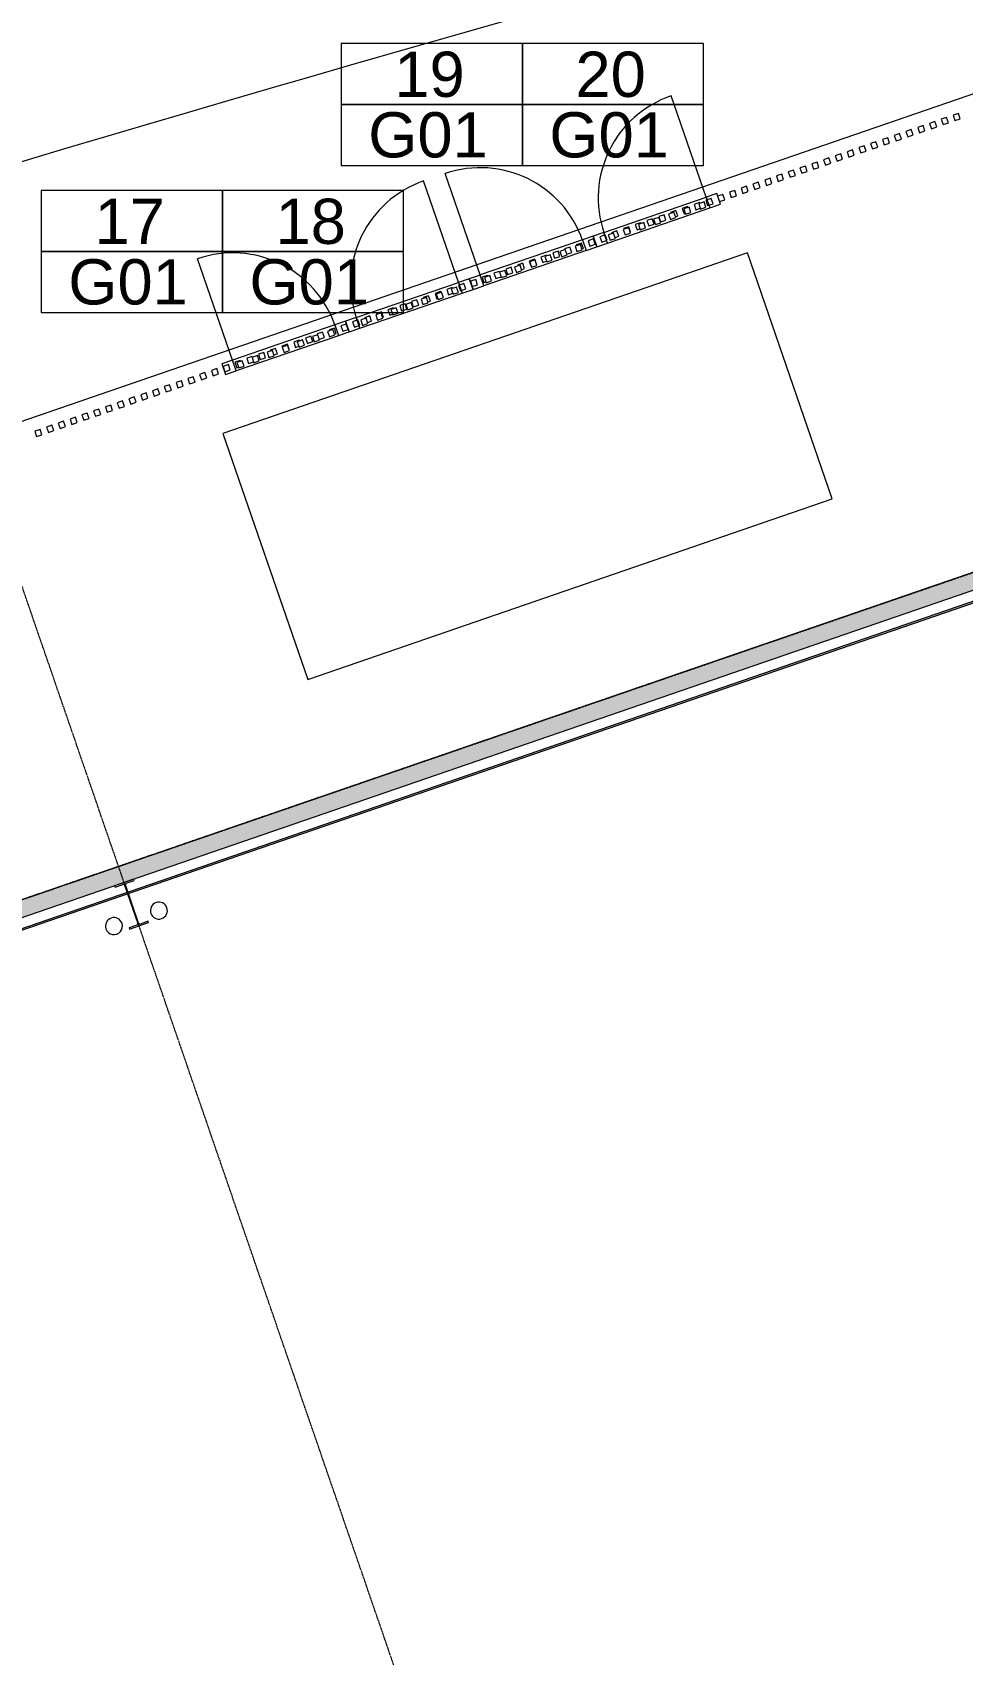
# Model space of a CAD drawing. Header units: millimetres. Extents: x -2612262 to -2065320, y 3717813 to 4283368.
# Drawn here: x -2392656 to -2384439, y 4011539 to 4025881 of the extents above; entities that cross this region are included whole.
import ezdxf

# ---------------------------------------------------------------- set-up
doc = ezdxf.new("R2010")
doc.units = ezdxf.units.MM
for name, pattern in [('Aligning Line', [3.2004, 1.6002, -1.6002]), ('Grid Line', [21, 12, -3, 3, -3]), ('Overhead', [4, 2.5, -1.5])]:
    doc.linetypes.add(name, pattern=pattern)
for name, color, linetype, lineweight in [('A-DOOR', 31, 'Continuous', 5), ('A-DOOR-IDEN', 31, 'Continuous', 5), ('A-FLOR', 192, 'Continuous', 5), ('A-FLOR-OVHD', 1, 'Overhead', 13), ('A-GENM', 13, 'Continuous', 5), ('A-GLAZ-CWMG', 51, 'Continuous', 5), ('A-WALL', 113, 'Continuous', 5), ('A-WALL-FNSH', 113, 'Continuous', 13), ('A-WALL-PATT', 111, 'Continuous', 13), ('G-ANNO-REFR', 1, 'Aligning Line', 5), ('P-SANR-FIXT', 6, 'Continuous', 5), ('S-BEAM', 12, 'Continuous', 5), ('S-GRID', 1, 'Continuous', 5)]:
    doc.layers.add(name, color=color, linetype=linetype, lineweight=lineweight)
doc.styles.add('Arial_3', font='arial.ttf', dxfattribs={"height": 400})
picture_1 = doc.add_image_def('image1.jpg', size_in_pixel=(6528, 5638))

# ---------------------------------------------------------------- blocks, each defined once
blk = doc.blocks.new('Rectangular Mullion - 50 x 50mm-V13-GA - Part A')
at = {"layer": 'A-GLAZ-CWMG'}
for p, q in [((-25, 25), (25, 25)), ((-25, -25), (-25, 25)), ((25, 25), (25, -25)), ((25, -25), (-25, -25))]:
    blk.add_line(p, q, dxfattribs=at)
blk = doc.blocks.new('Rectangular Mullion - 50 x 50mm-V14-GA - Part A')
at = {"layer": 'A-GLAZ-CWMG'}
for p, q in [((-25, 25), (25, 25)), ((-25, -25), (-25, 25)), ((25, 25), (25, -25)), ((25, -25), (-25, -25))]:
    blk.add_line(p, q, dxfattribs=at)
blk = doc.blocks.new('Rectangular Mullion - 50 x 50mm-V45-GA - Part A')
at = {"layer": 'A-GLAZ-CWMG'}
for p, q in [((-25, 25), (-9, 25)), ((-25, -25), (-25, 25)), ((25, -25), (-25, -25)), ((25, -17), (25, -25))]:
    blk.add_line(p, q, dxfattribs=at)
blk = doc.blocks.new('Rectangular Mullion - 50 x 50mm-V46-GA - Part A')
at = {"layer": 'A-GLAZ-CWMG'}
for p, q in [((-25, 25), (22, 25)), ((-25, -25), (-25, 25)), ((25, -25), (-25, -25)), ((25, -17), (25, -25))]:
    blk.add_line(p, q, dxfattribs=at)
blk = doc.blocks.new('Rectangular Mullion - 50 x 50mm-V47-GA - Part A')
at = {"layer": 'A-GLAZ-CWMG'}
for p, q in [((-7, 25), (25, 25)), ((25, 25), (25, -25)), ((-25, -25), (-25, -17)), ((25, -25), (-25, -25))]:
    blk.add_line(p, q, dxfattribs=at)
blk = doc.blocks.new('Rectangular Mullion - 50 x 50mm-V31-GA - Part A')
at = {"layer": 'A-GLAZ-CWMG'}
for p, q in [((25, 25), (25, -25)), ((-25, -25), (-25, -17)), ((25, -25), (-25, -25))]:
    blk.add_line(p, q, dxfattribs=at)
blk = doc.blocks.new('Rectangular Mullion - 50 x 50mm-V48-GA - Part A')
at = {"layer": 'A-GLAZ-CWMG'}
for p, q in [((-25, 25), (6, 25)), ((-25, -25), (-25, 25)), ((25, -25), (-25, -25)), ((25, -17), (25, -25))]:
    blk.add_line(p, q, dxfattribs=at)
blk = doc.blocks.new('Rectangular Mullion - 50 x 50mm-V49-GA - Part A')
at = {"layer": 'A-GLAZ-CWMG'}
for p, q in [((-23, 25), (25, 25)), ((25, 25), (25, -25)), ((-25, -25), (-25, -17)), ((25, -25), (-25, -25))]:
    blk.add_line(p, q, dxfattribs=at)
blk = doc.blocks.new('Rectangular Mullion - 50 x 50mm-V50-GA - Part A')
at = {"layer": 'A-GLAZ-CWMG'}
for p, q in [((8, 25), (25, 25)), ((25, 25), (25, -25)), ((-25, -25), (-25, -17)), ((25, -25), (-25, -25))]:
    blk.add_line(p, q, dxfattribs=at)
blk = doc.blocks.new('Rectangular Mullion - 50 x 50mm-V51-GA - Part A')
at = {"layer": 'A-GLAZ-CWMG'}
for p, q in [((-25, 25), (25, 25)), ((-25, -25), (-25, 25)), ((25, 25), (25, -25)), ((25, -25), (-25, -25))]:
    blk.add_line(p, q, dxfattribs=at)
blk = doc.blocks.new('Rectangular Mullion - 50 x 50mm-V52-GA - Part A')
at = {"layer": 'A-GLAZ-CWMG'}
for p, q in [((-12, 25), (25, 25)), ((25, 25), (25, -25)), ((-25, -25), (-25, -17)), ((25, -25), (-25, -25))]:
    blk.add_line(p, q, dxfattribs=at)
blk = doc.blocks.new('Rectangular Mullion - 50 x 50mm-V53-GA - Part A')
at = {"layer": 'A-GLAZ-CWMG'}
for p, q in [((19, 25), (25, 25)), ((25, 25), (25, -25)), ((-25, -25), (-25, -17)), ((25, -25), (-25, -25))]:
    blk.add_line(p, q, dxfattribs=at)
blk = doc.blocks.new('Rectangular Mullion - 50 x 50mm-V54-GA - Part A')
at = {"layer": 'A-GLAZ-CWMG'}
for p, q in [((-25, 25), (0, 25)), ((-25, -25), (-25, 25)), ((25, -25), (-25, -25)), ((25, -17), (25, -25))]:
    blk.add_line(p, q, dxfattribs=at)
blk = doc.blocks.new('Rectangular Mullion - 50 x 50mm-V55-GA - Part A')
at = {"layer": 'A-GLAZ-CWMG'}
for p, q in [((2, 25), (25, 25)), ((25, 25), (25, -25)), ((-25, -25), (-25, -17)), ((25, -25), (-25, -25))]:
    blk.add_line(p, q, dxfattribs=at)
blk = doc.blocks.new('Rectangular Mullion - 50 x 50mm-V56-GA - Part A')
at = {"layer": 'A-GLAZ-CWMG'}
for p, q in [((-25, 25), (-17, 25)), ((-25, -25), (-25, 25)), ((25, -25), (-25, -25)), ((25, -17), (25, -25))]:
    blk.add_line(p, q, dxfattribs=at)
blk = doc.blocks.new('Rectangular Mullion - 50 x 50mm-V57-GA - Part A')
at = {"layer": 'A-GLAZ-CWMG'}
for p, q in [((-25, 25), (14, 25)), ((-25, -25), (-25, 25)), ((25, -25), (-25, -25)), ((25, -17), (25, -25))]:
    blk.add_line(p, q, dxfattribs=at)
blk = doc.blocks.new('Rectangular Mullion - 50 x 50mm-V58-GA - Part A')
at = {"layer": 'A-GLAZ-CWMG'}
for p, q in [((-25, 25), (25, 25)), ((-25, -25), (-25, 25)), ((25, 25), (25, -25)), ((25, -25), (-25, -25))]:
    blk.add_line(p, q, dxfattribs=at)
blk = doc.blocks.new('Rectangular Mullion - 50 x 50mm-V59-GA - Part A')
at = {"layer": 'A-GLAZ-CWMG'}
for p, q in [((-25, 25), (-6, 25)), ((-25, -25), (-25, 25)), ((25, -25), (-25, -25)), ((25, -17), (25, -25))]:
    blk.add_line(p, q, dxfattribs=at)
blk = doc.blocks.new('Rectangular Mullion - 50 x 50mm-V60-GA - Part A')
at = {"layer": 'A-GLAZ-CWMG'}
for p, q in [((-25, 25), (25, 25)), ((-25, -25), (-25, 25)), ((25, -25), (-25, -25)), ((25, -17), (25, -25))]:
    blk.add_line(p, q, dxfattribs=at)
blk = doc.blocks.new('Rectangular Mullion - 50 x 50mm-V61-GA - Part A')
at = {"layer": 'A-GLAZ-CWMG'}
for p, q in [((-4, 25), (25, 25)), ((25, 25), (25, -25)), ((-25, -25), (-25, -17)), ((25, -25), (-25, -25))]:
    blk.add_line(p, q, dxfattribs=at)
blk = doc.blocks.new('Rectangular Mullion - 50 x 50mm-V62-GA - Part A')
at = {"layer": 'A-GLAZ-CWMG'}
for p, q in [((-25, -25), (-25, 25)), ((25, -25), (-25, -25)), ((25, -17), (25, -25))]:
    blk.add_line(p, q, dxfattribs=at)
blk = doc.blocks.new('Rectangular Mullion - 50 x 50mm-V63-GA - Part A')
at = {"layer": 'A-GLAZ-CWMG'}
for p, q in [((-25, 25), (8, 25)), ((-25, -25), (-25, 25)), ((25, -25), (-25, -25)), ((25, -17), (25, -25))]:
    blk.add_line(p, q, dxfattribs=at)
blk = doc.blocks.new('Rectangular Mullion - 50 x 50mm-V64-GA - Part A')
at = {"layer": 'A-GLAZ-CWMG'}
for p, q in [((-21, 25), (25, 25)), ((25, 25), (25, -25)), ((-25, -25), (-25, -17)), ((25, -25), (-25, -25))]:
    blk.add_line(p, q, dxfattribs=at)
blk = doc.blocks.new('Rectangular Mullion - 50 x 50mm-V65-GA - Part A')
at = {"layer": 'A-GLAZ-CWMG'}
for p, q in [((10, 25), (25, 25)), ((25, 25), (25, -25)), ((-25, -25), (-25, -17)), ((25, -25), (-25, -25))]:
    blk.add_line(p, q, dxfattribs=at)
blk = doc.blocks.new('Rectangular Mullion - 50 x 50mm-V66-GA - Part A')
at = {"layer": 'A-GLAZ-CWMG'}
for p, q in [((-25, 25), (25, 25)), ((-25, -25), (-25, 25)), ((25, 25), (25, -25)), ((25, -25), (-25, -25))]:
    blk.add_line(p, q, dxfattribs=at)
blk = doc.blocks.new('Rectangular Mullion - 50 x 50mm-V67-GA - Part A')
at = {"layer": 'A-GLAZ-CWMG'}
for p, q in [((-10, 25), (25, 25)), ((25, 25), (25, -25)), ((-25, -25), (-25, -17)), ((25, -25), (-25, -25))]:
    blk.add_line(p, q, dxfattribs=at)
blk = doc.blocks.new('Rectangular Mullion - 50 x 50mm-V68-GA - Part A')
at = {"layer": 'A-GLAZ-CWMG'}
for p, q in [((21, 25), (25, 25)), ((25, 25), (25, -25)), ((-25, -25), (-25, -17)), ((25, -25), (-25, -25))]:
    blk.add_line(p, q, dxfattribs=at)
blk = doc.blocks.new('Rectangular Mullion - 50 x 50mm-V69-GA - Part A')
at = {"layer": 'A-GLAZ-CWMG'}
for p, q in [((-25, 25), (2, 25)), ((-25, -25), (-25, 25)), ((25, -25), (-25, -25)), ((25, -17), (25, -25))]:
    blk.add_line(p, q, dxfattribs=at)
blk = doc.blocks.new('Rectangular Mullion - 50 x 50mm-V70-GA - Part A')
at = {"layer": 'A-GLAZ-CWMG'}
for p, q in [((4, 25), (25, 25)), ((25, 25), (25, -25)), ((-25, -25), (-25, -17)), ((25, -25), (-25, -25))]:
    blk.add_line(p, q, dxfattribs=at)
blk = doc.blocks.new('Rectangular Mullion - 50 x 50mm-V71-GA - Part A')
at = {"layer": 'A-GLAZ-CWMG'}
for p, q in [((-25, 25), (-15, 25)), ((-25, -25), (-25, 25)), ((25, -25), (-25, -25)), ((25, -17), (25, -25))]:
    blk.add_line(p, q, dxfattribs=at)
blk = doc.blocks.new('Rectangular Mullion - 50 x 50mm-V72-GA - Part A')
at = {"layer": 'A-GLAZ-CWMG'}
for p, q in [((-25, 25), (17, 25)), ((-25, -25), (-25, 25)), ((25, -25), (-25, -25)), ((25, -17), (25, -25))]:
    blk.add_line(p, q, dxfattribs=at)
blk = doc.blocks.new('Rectangular Mullion - 50 x 50mm-V73-GA - Part A')
at = {"layer": 'A-GLAZ-CWMG'}
for p, q in [((-25, 25), (25, 25)), ((-25, -25), (-25, 25)), ((25, 25), (25, -25)), ((25, -25), (-25, -25))]:
    blk.add_line(p, q, dxfattribs=at)
blk = doc.blocks.new('Rectangular Mullion - 50 x 50mm-V74-GA - Part A')
at = {"layer": 'A-GLAZ-CWMG'}
for p, q in [((-25, 25), (25, 25)), ((-25, -25), (-25, 25)), ((25, 25), (25, -25)), ((25, -25), (-25, -25))]:
    blk.add_line(p, q, dxfattribs=at)
blk = doc.blocks.new('Mechanical - Condensers - Mechanical - Condensers-1249279-GA - Part A')
at = {"layer": 'A-GENM', "lineweight": 13}
for p, q in [((-2386340, 4023931), (-2390973, 4022336)), ((-2385591, 4021757), (-2386340, 4023931)), ((-2390973, 4022336), (-2390224, 4020161)), ((-2390224, 4020161), (-2385591, 4021757))]:
    blk.add_line(p, q, dxfattribs=at)
blk = doc.blocks.new('Downpipe - Straight - 01 - 150D-1616291-GA - Part A')
at = {"layer": 'P-SANR-FIXT'}
for start, end in [(0, 180), (360, 180), (180, 0), (180, 360)]:
    blk.add_arc((-40, 100), 75, start, end, dxfattribs=at)
blk = doc.blocks.new('Downpipe - Straight - 01 - 150D-V109-GA - Part A')
at = {"layer": 'P-SANR-FIXT'}
for start, end in [(360, 180), (0, 180), (180, 360), (180, 0)]:
    blk.add_arc((-40, -100), 75, start, end, dxfattribs=at)
blk = doc.blocks.new('Structural Framing 6 - Structural Framing 1-1639752-GA - Part A')
at = {"layer": 'S-BEAM', "lineweight": 13}
for p, q in [((-2391762, 4018394), (-2391931, 4018336)), ((-2391931, 4018336), (-2391926, 4018324)), ((-2391926, 4018324), (-2391857, 4018348)), ((-2391842, 4018341), (-2391726, 4018003)), ((-2391718, 4018005), (-2391835, 4018343)), ((-2391828, 4018358), (-2391758, 4018382)), ((-2391758, 4018382), (-2391762, 4018394)), ((-2391733, 4017988), (-2391803, 4017964)), ((-2391803, 4017964), (-2391798, 4017952)), ((-2391798, 4017952), (-2391630, 4018010)), ((-2391634, 4018022), (-2391704, 4017998)), ((-2391630, 4018010), (-2391634, 4018022))]:
    blk.add_line(p, q, dxfattribs=at)
for centre, start, end in [((-2391853, 4018337), 19.0004, 109.0004), ((-2391824, 4018347), 109.0004, 199.0004), ((-2391737, 4017999), 289.0004, 19.0004), ((-2391708, 4018009), 199.0004, 289.0004)]:
    blk.add_arc(centre, 11.4, start, end, dxfattribs=at)
blk = doc.blocks.new('Curtain_Wall_Batten_Door - Louvre Single Door-2718797-GA - Part A')
at = {"layer": 'A-DOOR'}
for p, q in [((478, 42), (478, 998)), ((-398, 17), (-448, 17)), ((-448, 17), (-448, -33)), ((-398, -33), (-398, 17)), ((-257, 17), (-307, 17)), ((-307, 17), (-307, -33)), ((-257, -33), (-257, 17)), ((-116, 17), (-166, 17)), ((-166, 17), (-166, -33)), ((-116, -33), (-116, 17)), ((25, 17), (-25, 17)), ((-25, 17), (-25, -33)), ((25, -33), (25, 17)), ((166, 17), (116, 17)), ((116, 17), (116, -33)), ((166, -33), (166, 17)), ((307, 17), (257, 17)), ((257, 17), (257, -33)), ((307, -33), (307, 17)), ((448, 17), (398, 17)), ((398, 17), (398, -33)), ((448, -33), (448, 17)), ((-448, -33), (-398, -33)), ((-307, -33), (-257, -33)), ((-166, -33), (-116, -33)), ((-25, -33), (25, -33)), ((116, -33), (166, -33)), ((257, -33), (307, -33)), ((398, -33), (448, -33))]:
    blk.add_line(p, q, dxfattribs=at)
blk.add_arc((478, 42), 956, 90, 180, dxfattribs=at)
blk = doc.blocks.new('Rectangular Mullion - 100 x 100mm-V210-GA - Part A')
at = {"layer": 'A-GLAZ-CWMG'}
for p, q in [((-2405750, 4017866), (-2404846, 4018177)), ((-2405717, 4017772), (-2404813, 4018083))]:
    blk.add_line(p, q, dxfattribs=at)
blk = doc.blocks.new('Rectangular Mullion - 100 x 100mm-1765060-GA - Part A')
at = {"layer": 'A-GLAZ-CWMG'}
for p, q in [((-100, 50), (0, 50)), ((-100, -50), (-100, 50)), ((0, 50), (0, -50)), ((0, -50), (-100, -50))]:
    blk.add_line(p, q, dxfattribs=at)
blk = doc.blocks.new('Rectangular Mullion - 100 x 100mm-1765061-GA - Part A')
at = {"layer": 'A-GLAZ-CWMG'}
for p, q in [((0, 50), (-100, 50)), ((-100, 50), (-100, -50)), ((0, -50), (0, 50)), ((-100, -50), (0, -50))]:
    blk.add_line(p, q, dxfattribs=at)
blk = doc.blocks.new('Curtain_Wall_Batten_Door - Louvre Single Door-1772445-GA - Part A')
at = {"layer": 'A-DOOR'}
for p, q in [((-398, 33), (-448, 33)), ((-448, 33), (-448, -17)), ((-398, -17), (-398, 33)), ((-257, 33), (-307, 33)), ((-307, 33), (-307, -17)), ((-257, -17), (-257, 33)), ((-116, 33), (-166, 33)), ((-166, 33), (-166, -17)), ((-116, -17), (-116, 33)), ((25, 33), (-25, 33)), ((-25, 33), (-25, -17)), ((25, -17), (25, 33)), ((166, 33), (116, 33)), ((116, 33), (116, -17)), ((166, -17), (166, 33)), ((307, 33), (257, 33)), ((257, 33), (257, -17)), ((307, -17), (307, 33)), ((448, 33), (398, 33)), ((398, 33), (398, -17)), ((448, -17), (448, 33)), ((-448, -17), (-398, -17)), ((-307, -17), (-257, -17)), ((-166, -17), (-116, -17)), ((-25, -17), (25, -17)), ((116, -17), (166, -17)), ((257, -17), (307, -17)), ((398, -17), (448, -17)), ((478, -42), (478, -998))]:
    blk.add_line(p, q, dxfattribs=at)
blk.add_arc((478, -42), 956, 180, 270, dxfattribs=at)
blk = doc.blocks.new('Rectangular Mullion - 100 x 100mm-V211-GA - Part A')
at = {"layer": 'A-GLAZ-CWMG'}
for p, q in [((-2405939, 4017801), (-2406843, 4017490)), ((-2405906, 4017706), (-2406811, 4017395))]:
    blk.add_line(p, q, dxfattribs=at)
blk = doc.blocks.new('Rectangular Mullion - 100 x 100mm-1677029-GA - Part A')
at = {"layer": 'A-GLAZ-CWMG'}
for p, q in [((-100, 50), (0, 50)), ((-100, -50), (-100, 50)), ((0, 50), (0, -50)), ((0, -50), (-100, -50))]:
    blk.add_line(p, q, dxfattribs=at)
blk = doc.blocks.new('Rectangular Mullion - 100 x 100mm-1677030-GA - Part A')
at = {"layer": 'A-GLAZ-CWMG'}
for p, q in [((0, 50), (-100, 50)), ((-100, 50), (-100, -50)), ((0, -50), (0, 50)), ((-100, -50), (0, -50))]:
    blk.add_line(p, q, dxfattribs=at)
blk = doc.blocks.new('Rectangular Mullion - 100 x 100mm-V212-GA - Part A')
at = {"layer": 'A-GLAZ-CWMG'}
for p, q in [((-2403752, 4018554), (-2404656, 4018243)), ((-2403720, 4018459), (-2404624, 4018148))]:
    blk.add_line(p, q, dxfattribs=at)
blk = doc.blocks.new('Rectangular Mullion - 100 x 100mm-V213-GA - Part A')
at = {"layer": 'A-GLAZ-CWMG'}
for p, q in [((-2403563, 4018619), (-2402659, 4018930)), ((-2403531, 4018525), (-2402626, 4018836))]:
    blk.add_line(p, q, dxfattribs=at)
blk = doc.blocks.new('AA_DOOR_MARK _ TYPE MARK_HA2 - Mark _ Type Mark-1751130-GA - Part A')
at = {"layer": 'A-DOOR-IDEN'}
for p, q in [((4, 2.7), (-4, 2.7)), ((-4, 2.7), (-4, 0)), ((4, 0), (4, 2.7)), ((4, 0), (-4, 0)), ((4, -2.7), (4, 0)), ((-4, 0), (4, 0)), ((-4, 0), (-4, -2.7)), ((-4, -2.7), (4, -2.7))]:
    blk.add_line(p, q, dxfattribs=at)

msp = doc.modelspace()

# ---------------------------------------------------------------- hatches: boundary and pattern name
at = {"layer": 'A-WALL-PATT', "lineweight": 5}
h = msp.add_hatch(dxfattribs=at)
h.set_pattern_fill('FP_2', color=256, style=0, pattern_type=2)
h.set_pattern_definition([(50, (0, 0), (1457.47236, -127.5124), [152.4, -1676.4]), (355, (0, 0), (-281.9423, 1528.4541), [121.92, -1341.12]), (100.451, (121.5, -10.6), (1175.54118, 1400.9327), [129.52, -1424.721]), (46.184, (0, 406.4), (2168.6325, -336.3419), [228.6, -2514.6]), (96.636, (180.7, 378.4), (1899.2207, 1979.4208), [194.28, -2137.081]), (351.184, (0, 406.4), (1899.2401, 1979.4025), [182.88, -2011.68]), (21, (203.2, 304.8), (1212.9148, -818.1215), [152.4, -1676.4]), (326, (203.2, 304.8), (494.41695, 1473.50445), [121.92, -1341.12]), (71.451, (304.3, 236.6), (1707.33713, 655.36968), [129.52, -1424.721]), (37.5, (0, 0), (24.709387, 676.44024), [67.056, -1257.808, 67.056, -1294.384, -1346.2]), (37.5, (0, 0), (24.709387, 676.44024), [-2686.304, 67.056, -1279.144]), (7.5, (0, 0), (534.55775, 801.44425), [67.056, -709.168, 67.056, -1227.328, -513.08]), (7.5, (0, 0), (534.55775, 801.44425), [-2070.608, 67.056, -446.024]), (327.5, (-453.14, 0), (1084.727506, -45.831226), [67.056, -440.944, 67.056, -1517.904, -2103.12]), (327.5, (-453.14, 0), (1084.727506, -45.831226), [-2092.96, 67.056, -2036.064]), (317.5, (-656.3, 0), (1185.03465, 203.41354), [67.056, -593.344, 67.056, -985.52, -1493.52]), (317.5, (-656.3, 0), (1185.03465, 203.41354), [-1712.976, 67.056, -1426.464])])
h.paths.add_polyline_path([(-2442689, 4000858.2), (-2434655.7, 4003624.3), (-2434704.5, 4003766.1), (-2442737.8, 4001000)])
h.paths.add_polyline_path([(-2432891.3, 4004231.8), (-2412827.5, 4011140.5), (-2412876.3, 4011282.4), (-2432939.9, 4004373), (-2432897.8, 4004250.6)])
h.paths.add_polyline_path([(-2411063.2, 4011748.1), (-2372629.8, 4024982), (-2372678.7, 4025123.9), (-2406762.5, 4013387.6), (-2406756.5, 4013370.3), (-2408332.2, 4012827.7), (-2408338.2, 4012845), (-2411111.8, 4011889.2), (-2411069.6, 4011766.8)])
h.paths.add_polyline_path([(-2370865.5, 4025589.6), (-2356461.5, 4030549.4), (-2356510.3, 4030691.2), (-2370914.1, 4025730.7), (-2370871.9, 4025608.3)])
h.paths.add_polyline_path([(-2354697.2, 4031156.9), (-2353799.9, 4031465.9), (-2353848.7, 4031607.7), (-2354745.8, 4031298), (-2354703.6, 4031175.6)])
h = msp.add_hatch(dxfattribs=at)
h.set_pattern_fill('FP_1', color=256, style=0, pattern_type=2)
h.set_pattern_definition([(0, (0, 0), (812.8, 203.2), [67.056, -542.544, 67.056, -542.544, -3251.2]), (0, (0, 0), (812.8, 203.2), [-1219.2, 67.056, -1152.144, 67.056, -542.544, -1422.4]), (0, (0, 0), (812.8, 203.2), [-3048, 67.056, -339.344, 67.056, -948.944]), (120, (304.8, 101.6), (-582.376362, 602.305448), [67.056, -542.544, 67.056, -542.544, -3251.2]), (120, (304.8, 101.6), (-582.376362, 602.305448), [-1219.2, 67.056, -1152.144, 67.056, -542.544, -1422.4]), (120, (304.8, 101.6), (-582.376362, 602.305448), [-3048, 67.056, -339.344, 67.056, -948.944]), (240, (406.4, 508), (-230.423638, -805.505448), [67.056, -542.544, 67.056, -542.544, -3251.2]), (240, (406.4, 508), (-230.423638, -805.505448), [-1219.2, 67.056, -1152.144, 67.056, -542.544, -1422.4]), (240, (406.4, 508), (-230.423638, -805.505448), [-3048, 67.056, -339.344, 67.056, -948.944])])
h.paths.add_polyline_path([(-2442655.1, 4000759.8), (-2437658.7, 4002480.3), (-2437662.6, 4002491.6), (-2442659.1, 4000771.2)])
h.paths.add_polyline_path([(-2435014.1, 4003390.9), (-2434622.1, 4003526.7), (-2434625.7, 4003537.3), (-2435017.9, 4003401.7)])
h.paths.add_polyline_path([(-2432857.5, 4004133.5), (-2425048.6, 4006822.4), (-2425052.5, 4006833.7), (-2432860.8, 4004143.2), (-2432858.3, 4004135.8)])
h.paths.add_polyline_path([(-2422401.1, 4007734), (-2412793.9, 4011042.9), (-2412797.5, 4011053.6), (-2422405, 4007745.3), (-2422403.2, 4007739.9)])
h.paths.add_polyline_path([(-2411029.3, 4011649.7), (-2399349.8, 4015671.4), (-2399353.7, 4015682.7), (-2411032.6, 4011659.4), (-2411030.1, 4011652)])
h.paths.add_polyline_path([(-2396702.4, 4016583), (-2372596.2, 4024884.4), (-2372599.9, 4024895), (-2396706.3, 4016594.3), (-2396703.8, 4016587.2)])
h.paths.add_polyline_path([(-2370831.6, 4025491.2), (-2356427.9, 4030451.7), (-2356431.5, 4030462.4), (-2370835, 4025500.9), (-2370832.4, 4025493.5)])
h.paths.add_polyline_path([(-2354663.3, 4031058.5), (-2353995.8, 4031288.7), (-2353998.7, 4031300.1), (-2354666.6, 4031068.2), (-2354664.1, 4031060.9)])

# ---------------------------------------------------------------- linework, layer by layer
at = {"layer": 'A-FLOR'}
msp.add_line((-2374287.3, 4028800.4), (-2409744.2, 4016591.4), dxfattribs=at)
msp.add_open_spline([(-2411511.2, 4024905.5), (-2400296.3, 4028921.5), (-2388868.1, 4032341.1), (-2377290.7, 4035145.2)], degree=3, dxfattribs=at)
msp.add_open_spline([(-2375318.2, 4029437.9), (-2379215, 4028498.7), (-2390854.9, 4025472), (-2402321.2, 4021823.3), (-2409868.8, 4019120.5)], degree=3, knots=[-0.75, -0.75, -0.75, -0.75, -0.5, 0, 0, 0, 0], dxfattribs=at)
at = {"layer": 'A-FLOR-OVHD'}
msp.add_line((-2458270.6, 3995651.5), (-2354074.7, 4031529.9), dxfattribs=at)
msp.add_line((-2458270.6, 3995651.5), (-2354074.7, 4031529.9), dxfattribs=at)
at = {"layer": 'A-WALL', "color": 250, "lineweight": 13}
for p, q in [((-2372678.7, 4025123.9), (-2406762.5, 4013387.6)), ((-2372629.8, 4024982), (-2411063.2, 4011748.1))]:
    msp.add_line(p, q, dxfattribs=at)
at = {"layer": 'A-WALL'}
msp.add_line((-2372599.9, 4024895), (-2396706.3, 4016594.3), dxfattribs=at)
at = {"layer": 'A-WALL-FNSH', "color": 7, "lineweight": 5}
msp.add_line((-2396702.4, 4016583), (-2372596, 4024883.7), dxfattribs=at)
at = {"layer": 'S-GRID', "linetype": 'Grid Line'}
for p, q in [((-2339544.7, 4036533), (-2476719.9, 3989298.8)), ((-2374670.8, 3968484.4), (-2397810.8, 4035686.2))]:
    msp.add_line(p, q, dxfattribs=at)

# ---------------------------------------------------------------- block references
at = {"layer": 'A-DOOR'}
for name, p, rotation in [('Curtain_Wall_Batten_Door - Louvre Single Door-2718797-GA - Part A', (-2387140.4, 4024221.1), 19.00040712018425), ('Curtain_Wall_Batten_Door - Louvre Single Door-1772445-GA - Part A', (-2388233.7, 4023844.7), 199.0004071201834), ('Curtain_Wall_Batten_Door - Louvre Single Door-2718797-GA - Part A', (-2389327.1, 4023468.2), 19.00040712018626), ('Curtain_Wall_Batten_Door - Louvre Single Door-1772445-GA - Part A', (-2390420.4, 4023091.7), 199.0004071201854)]:
    msp.add_blockref(name, p, dxfattribs=dict(at, rotation=rotation))
at = {"layer": 'A-DOOR-IDEN', "xscale": 199.9999999999999, "yscale": 199.9999999999999, "zscale": 199.9999999999999}
for p in [(-2389128.2, 4025244.2), (-2387528.2, 4025244.2), (-2391777.8, 4023944.1), (-2390177.8, 4023944.1)]:
    msp.add_blockref('AA_DOOR_MARK _ TYPE MARK_HA2 - Mark _ Type Mark-1751130-GA - Part A', p, dxfattribs=at)
at = {"layer": 'A-GENM'}
msp.add_blockref('Mechanical - Condensers - Mechanical - Condensers-1249279-GA - Part A', (0, 0), dxfattribs=at)
at = {"layer": 'A-GLAZ-CWMG', "extrusion": (0, 0, -1)}
for name, p, rotation in [('Rectangular Mullion - 50 x 50mm-V13-GA - Part A', (2384699.5, 4025061.6), 160.9995928798067), ('Rectangular Mullion - 50 x 50mm-V13-GA - Part A', (2384595.5, 4025097.4), 160.9995928798067), ('Rectangular Mullion - 50 x 50mm-V13-GA - Part A', (2384491.5, 4025133.3), 160.9995928798067), ('Rectangular Mullion - 50 x 50mm-V13-GA - Part A', (2385115.5, 4024918.4), 160.9995928798067), ('Rectangular Mullion - 50 x 50mm-V13-GA - Part A', (2385011.5, 4024954.2), 160.9995928798067), ('Rectangular Mullion - 50 x 50mm-V13-GA - Part A', (2384907.5, 4024990), 160.9995928798067), ('Rectangular Mullion - 50 x 50mm-V13-GA - Part A', (2384803.5, 4025025.8), 160.9995928798067), ('Rectangular Mullion - 50 x 50mm-V13-GA - Part A', (2385531.5, 4024775.1), 160.9995928798067), ('Rectangular Mullion - 50 x 50mm-V13-GA - Part A', (2385427.5, 4024810.9), 160.9995928798067), ('Rectangular Mullion - 50 x 50mm-V13-GA - Part A', (2385323.5, 4024846.8), 160.9995928798067), ('Rectangular Mullion - 50 x 50mm-V13-GA - Part A', (2385219.5, 4024882.6), 160.9995928798067), ('Rectangular Mullion - 50 x 50mm-V13-GA - Part A', (2385947.6, 4024631.9), 160.9995928798067), ('Rectangular Mullion - 50 x 50mm-V13-GA - Part A', (2385843.6, 4024667.7), 160.9995928798067), ('Rectangular Mullion - 50 x 50mm-V13-GA - Part A', (2385739.5, 4024703.5), 160.9995928798067), ('Rectangular Mullion - 50 x 50mm-V13-GA - Part A', (2385635.5, 4024739.3), 160.9995928798067), ('Rectangular Mullion - 50 x 50mm-V13-GA - Part A', (2386363.6, 4024488.6), 160.9995928798067), ('Rectangular Mullion - 50 x 50mm-V13-GA - Part A', (2386259.6, 4024524.4), 160.9995928798067), ('Rectangular Mullion - 50 x 50mm-V13-GA - Part A', (2386155.6, 4024560.3), 160.9995928798067), ('Rectangular Mullion - 50 x 50mm-V13-GA - Part A', (2386051.6, 4024596.1), 160.9995928798067), ('Rectangular Mullion - 50 x 50mm-V72-GA - Part A', (2386779.6, 4024345.4), 160.9995928798067), ('Rectangular Mullion - 50 x 50mm-V73-GA - Part A', (2386675.6, 4024381.2), 160.9995928798067), ('Rectangular Mullion - 50 x 50mm-V74-GA - Part A', (2386571.6, 4024417), 160.9995928798067), ('Rectangular Mullion - 50 x 50mm-V13-GA - Part A', (2386467.6, 4024452.8), 160.9995928798067), ('Rectangular Mullion - 50 x 50mm-V13-GA - Part A', (2387195.6, 4024202.1), 160.9995928798067), ('Rectangular Mullion - 50 x 50mm-V13-GA - Part A', (2387091.6, 4024237.9), 160.9995928798067), ('Rectangular Mullion - 50 x 50mm-V70-GA - Part A', (2386987.6, 4024273.7), 160.9995928798067), ('Rectangular Mullion - 50 x 50mm-V71-GA - Part A', (2386883.6, 4024309.6), 160.9995928798067), ('Rectangular Mullion - 100 x 100mm-1677029-GA - Part A', (2387687.1, 4024032.9), 160.9995928798166), ('Rectangular Mullion - 100 x 100mm-1765060-GA - Part A', (2387687.1, 4024032.9), 340.9995928798157), ('Rectangular Mullion - 50 x 50mm-V66-GA - Part A', (2387611.7, 4024058.9), 160.9995928798067), ('Rectangular Mullion - 50 x 50mm-V67-GA - Part A', (2387507.7, 4024094.7), 160.9995928798067), ('Rectangular Mullion - 50 x 50mm-V68-GA - Part A', (2387403.7, 4024130.5), 160.9995928798067), ('Rectangular Mullion - 50 x 50mm-V69-GA - Part A', (2387299.6, 4024166.3), 160.9995928798067), ('Rectangular Mullion - 50 x 50mm-V13-GA - Part A', (2388027.7, 4023915.6), 160.9995928798067), ('Rectangular Mullion - 50 x 50mm-V64-GA - Part A', (2387923.7, 4023951.4), 160.9995928798067), ('Rectangular Mullion - 50 x 50mm-V65-GA - Part A', (2387819.7, 4023987.2), 160.9995928798067), ('Rectangular Mullion - 50 x 50mm-V14-GA - Part A', (2387715.7, 4024023.1), 160.9995928798067), ('Rectangular Mullion - 50 x 50mm-V13-GA - Part A', (2388443.7, 4023772.4), 160.9995928798067), ('Rectangular Mullion - 50 x 50mm-V61-GA - Part A', (2388339.7, 4023808.2), 160.9995928798067), ('Rectangular Mullion - 50 x 50mm-V62-GA - Part A', (2388235.7, 4023844), 160.9995928798067), ('Rectangular Mullion - 50 x 50mm-V63-GA - Part A', (2388131.7, 4023879.8), 160.9995928798067), ('Rectangular Mullion - 50 x 50mm-V58-GA - Part A', (2388859.7, 4023629.1), 160.9995928798067), ('Rectangular Mullion - 50 x 50mm-V14-GA - Part A', (2388755.7, 4023664.9), 160.9995928798067), ('Rectangular Mullion - 50 x 50mm-V59-GA - Part A', (2388651.7, 4023700.7), 160.9995928798067), ('Rectangular Mullion - 50 x 50mm-V60-GA - Part A', (2388547.7, 4023736.5), 160.9995928798067), ('Rectangular Mullion - 50 x 50mm-V13-GA - Part A', (2389275.8, 4023485.9), 160.9995928798067), ('Rectangular Mullion - 50 x 50mm-V55-GA - Part A', (2389171.8, 4023521.7), 160.9995928798067), ('Rectangular Mullion - 50 x 50mm-V56-GA - Part A', (2389067.8, 4023557.5), 160.9995928798067), ('Rectangular Mullion - 50 x 50mm-V57-GA - Part A', (2388963.8, 4023593.3), 160.9995928798067), ('Rectangular Mullion - 100 x 100mm-1765060-GA - Part A', (2389873.7, 4023280), 340.9995928798138), ('Rectangular Mullion - 50 x 50mm-V52-GA - Part A', (2389691.8, 4023342.6), 160.9995928798067), ('Rectangular Mullion - 50 x 50mm-V53-GA - Part A', (2389587.8, 4023378.4), 160.9995928798067), ('Rectangular Mullion - 50 x 50mm-V54-GA - Part A', (2389483.8, 4023414.2), 160.9995928798067), ('Rectangular Mullion - 50 x 50mm-V13-GA - Part A', (2389379.8, 4023450), 160.9995928798067), ('Rectangular Mullion - 50 x 50mm-V49-GA - Part A', (2390107.8, 4023199.3), 160.9995928798067), ('Rectangular Mullion - 50 x 50mm-V50-GA - Part A', (2390003.8, 4023235.2), 160.9995928798067), ('Rectangular Mullion - 100 x 100mm-1677029-GA - Part A', (2389873.7, 4023280), 160.9995928798146), ('Rectangular Mullion - 50 x 50mm-V14-GA - Part A', (2389899.8, 4023271), 160.9995928798067), ('Rectangular Mullion - 50 x 50mm-V51-GA - Part A', (2389795.8, 4023306.8), 160.9995928798067), ('Rectangular Mullion - 50 x 50mm-V47-GA - Part A', (2390523.9, 4023056.1), 160.9995928798067), ('Rectangular Mullion - 50 x 50mm-V31-GA - Part A', (2390419.8, 4023091.9), 160.9995928798067), ('Rectangular Mullion - 50 x 50mm-V48-GA - Part A', (2390315.8, 4023127.7), 160.9995928798067), ('Rectangular Mullion - 50 x 50mm-V13-GA - Part A', (2390211.8, 4023163.5), 160.9995928798067), ('Rectangular Mullion - 50 x 50mm-V14-GA - Part A', (2390939.9, 4022912.8), 160.9995928798067), ('Rectangular Mullion - 50 x 50mm-V45-GA - Part A', (2390835.9, 4022948.7), 160.9995928798067), ('Rectangular Mullion - 50 x 50mm-V46-GA - Part A', (2390731.9, 4022984.5), 160.9995928798067), ('Rectangular Mullion - 50 x 50mm-V13-GA - Part A', (2390627.9, 4023020.3), 160.9995928798067), ('Rectangular Mullion - 50 x 50mm-V13-GA - Part A', (2391355.9, 4022769.6), 160.9995928798067), ('Rectangular Mullion - 50 x 50mm-V13-GA - Part A', (2391251.9, 4022805.4), 160.9995928798067), ('Rectangular Mullion - 50 x 50mm-V13-GA - Part A', (2391147.9, 4022841.2), 160.9995928798067), ('Rectangular Mullion - 50 x 50mm-V13-GA - Part A', (2391043.9, 4022877), 160.9995928798067), ('Rectangular Mullion - 50 x 50mm-V13-GA - Part A', (2391771.9, 4022626.3), 160.9995928798067), ('Rectangular Mullion - 50 x 50mm-V13-GA - Part A', (2391667.9, 4022662.1), 160.9995928798067), ('Rectangular Mullion - 50 x 50mm-V13-GA - Part A', (2391563.9, 4022698), 160.9995928798067), ('Rectangular Mullion - 50 x 50mm-V13-GA - Part A', (2391459.9, 4022733.8), 160.9995928798067), ('Rectangular Mullion - 50 x 50mm-V13-GA - Part A', (2392188, 4022483.1), 160.9995928798067), ('Rectangular Mullion - 50 x 50mm-V13-GA - Part A', (2392084, 4022518.9), 160.9995928798067), ('Rectangular Mullion - 50 x 50mm-V13-GA - Part A', (2391980, 4022554.7), 160.9995928798067), ('Rectangular Mullion - 50 x 50mm-V13-GA - Part A', (2391875.9, 4022590.5), 160.9995928798067), ('Rectangular Mullion - 50 x 50mm-V13-GA - Part A', (2392604, 4022339.8), 160.9995928798067), ('Rectangular Mullion - 50 x 50mm-V13-GA - Part A', (2392500, 4022375.6), 160.9995928798067), ('Rectangular Mullion - 50 x 50mm-V13-GA - Part A', (2392396, 4022411.5), 160.9995928798067), ('Rectangular Mullion - 50 x 50mm-V13-GA - Part A', (2392292, 4022447.3), 160.9995928798067)]:
    msp.add_blockref(name, p, dxfattribs=dict(at, rotation=rotation))
at = {"layer": 'A-GLAZ-CWMG'}
for name in ['Rectangular Mullion - 100 x 100mm-V213-GA - Part A', 'Rectangular Mullion - 100 x 100mm-V212-GA - Part A', 'Rectangular Mullion - 100 x 100mm-V210-GA - Part A', 'Rectangular Mullion - 100 x 100mm-V211-GA - Part A']:
    msp.add_blockref(name, (15954.4, 5493.7), dxfattribs=at)
for name, p, rotation in [('Rectangular Mullion - 100 x 100mm-1765061-GA - Part A', (-2386593.8, 4024409.4), 19.00040712018425), ('Rectangular Mullion - 100 x 100mm-1765061-GA - Part A', (-2388780.4, 4023656.4), 19.00040712018626), ('Rectangular Mullion - 100 x 100mm-1677030-GA - Part A', (-2388780.4, 4023656.4), 199.0004071201834), ('Rectangular Mullion - 100 x 100mm-1677030-GA - Part A', (-2390967, 4022903.5), 199.0004071201854)]:
    msp.add_blockref(name, p, dxfattribs=dict(at, rotation=rotation))
at = {"layer": 'P-SANR-FIXT'}
for name, p, rotation in [('Downpipe - Straight - 01 - 150D-1616291-GA - Part A', (-2391468.7, 4018035.1), 19.00040712024361), ('Downpipe - Straight - 01 - 150D-V109-GA - Part A', (-2391941, 4017872.4), 199.0004071202827)]:
    msp.add_blockref(name, p, dxfattribs=dict(at, rotation=rotation))
at = {"layer": 'S-BEAM'}
msp.add_blockref('Structural Framing 6 - Structural Framing 1-1639752-GA - Part A', (0, 0), dxfattribs=at)

# ---------------------------------------------------------------- texts
at = {"layer": 'A-DOOR-IDEN', "char_height": 400, "attachment_point": 1, "style": 'Arial_3'}
for s, insert, width in [('19', (-2389459, 4025711), 769.62), ('20', (-2387859, 4025711), 769.62), ('G01', (-2389689.8, 4025175.7), 1298.734), ('G01', (-2388089.8, 4025175.7), 1298.734), ('17', (-2392108.7, 4024410.9), 769.62), ('18', (-2390508.7, 4024410.9), 769.62), ('G01', (-2392339.4, 4023875.6), 1298.734), ('G01', (-2390739.4, 4023875.6), 1298.734)]:
    msp.add_mtext(s, dxfattribs=dict(at, insert=insert, width=width))

# ---------------------------------------------------------------- pictures from other files: only their frames are drawn
at = {"layer": 'G-ANNO-REFR'}
image = msp.add_image(picture_1, insert=(-2382054.9, 4283368.1), size_in_units=(433000, 373966.6), rotation=-122.11743, dxfattribs=at)
image.dxf.flags = 15

doc.saveas('drawing.dxf')
